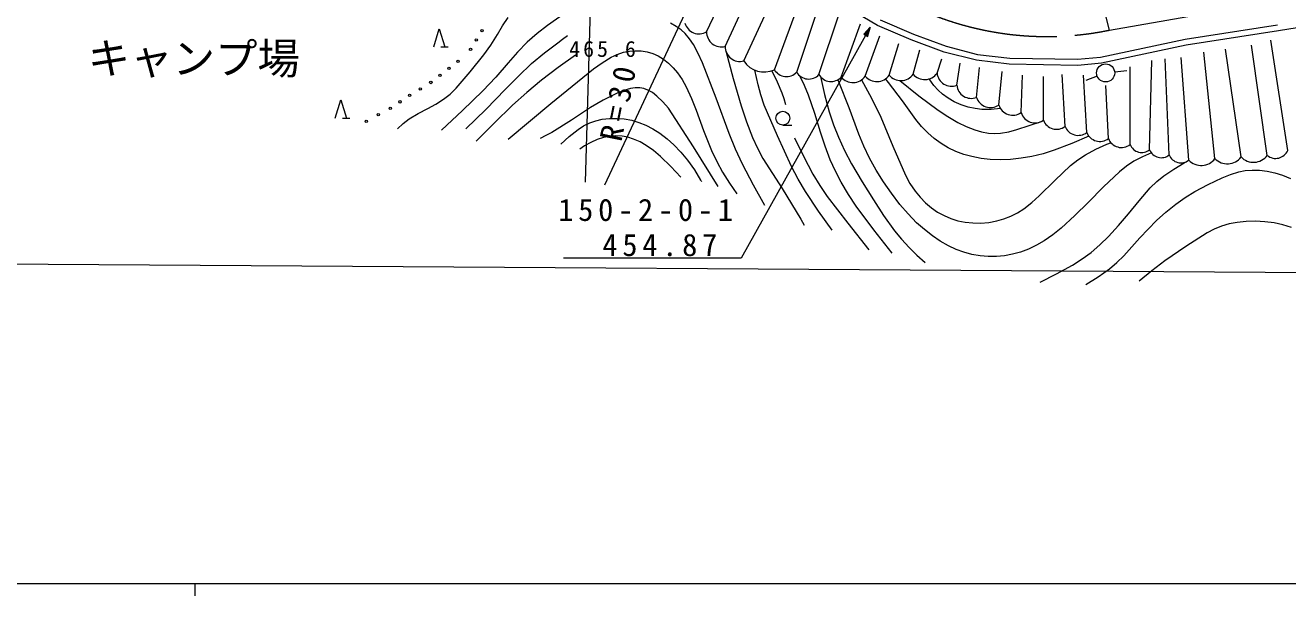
# Model space of a CAD drawing. Units: millimetres, scale not verified. Extents: x 40000 to 680000, y 20000 to 380000.
# Drawn here: x 154002 to 258171, y 204000 to 251062 of the extents above; entities that cross this region are included whole.
import ezdxf
from ezdxf.enums import TextEntityAlignment as Align

# ---------------------------------------------------------------- set-up
doc = ezdxf.new("R2010")
doc.units = ezdxf.units.MM
doc.header["$LTSCALE"] = 1000
doc.linetypes.add('CHAIN', pattern=[18.5, 12, -1.5, 3.5, -1.5])
doc.layers.add('S-SUV', color=7, linetype='Continuous', lineweight=13)
doc.styles.add('ＭＳ ゴシック', font='')
doc.styles.get('ＭＳ ゴシック').set_extended_font_data('MS Gothic')

msp = doc.modelspace()

# ---------------------------------------------------------------- linework, layer by layer
at = {"layer": 'S-SUV'}
for p, q in [((200924, 262912), (200188, 238124)), ((243463, 250660), (240493, 262350)), ((201835, 237902), (212140, 259986)), ((210220, 250517), (212785, 256023)), ((211752, 249320), (214319, 254867)), ((213283, 248122), (216262, 254552)), ((215813, 247398), (218099, 253607)), ((198851, 252289), (197084, 251041)), ((217652, 247194), (219570, 252872)), ((224327, 251054), (221889, 252482)), ((270963, 252720), (257413, 250608)), ((193375, 251014), (193838, 251689)), ((207723, 250964), (207239, 251226)), ((219490, 246990), (221197, 252085)), ((221328, 246786), (222930, 251192)), ((227093, 249865), (224327, 251054)), ((224553, 251501), (227279, 250329)), ((249694, 249911), (257336, 251102)), ((187702, 249283), (188159, 250779)), ((188159, 250779), (188617, 249283)), ((192416, 249431), (192960, 250302)), ((192960, 250302), (193375, 251014)), ((196235, 250373), (195428, 249661)), ((197084, 251041), (196235, 250373)), ((198331, 249912), (198735, 250208)), ((208110, 250691), (207723, 250964)), ((208452, 250375), (208110, 250691)), ((208818, 249942), (208452, 250375)), ((223727, 250891), (213063, 231844)), ((223727, 250891), (223197, 250328)), ((223197, 250328), (223524, 250145)), ((223230, 250331), (223688, 250822)), ((223508, 250175), (223230, 250331)), ((223269, 250341), (223652, 250757)), ((223498, 250213), (223269, 250341)), ((223305, 246869), (224505, 250195)), ((223307, 250352), (223615, 250691)), ((223487, 250252), (223307, 250352)), ((223345, 250363), (223577, 250624)), ((223476, 250290), (223345, 250363)), ((223383, 250374), (223541, 250559)), ((223465, 250328), (223383, 250374)), ((223422, 250385), (223503, 250492)), ((223454, 250366), (223422, 250385)), ((223438, 250376), (223503, 250492)), ((223503, 250492), (223454, 250366)), ((223541, 250559), (223465, 250328)), ((223577, 250624), (223476, 250290)), ((223615, 250691), (223487, 250252)), ((223652, 250757), (223498, 250213)), ((223689, 250824), (223508, 250175)), ((223524, 250145), (223727, 250891)), ((227279, 250329), (229979, 249331)), ((257413, 250608), (249785, 249419)), ((188305, 249283), (188905, 249283)), ((191832, 248610), (192416, 249431)), ((195428, 249661), (194616, 248837)), ((196840, 248784), (197937, 249621)), ((197937, 249621), (198331, 249912)), ((203846, 248928), (204329, 248964)), ((204329, 248964), (204826, 248942)), ((209132, 249478), (208818, 249942)), ((209537, 248732), (209132, 249478)), ((225282, 246953), (226080, 249565)), ((229830, 248853), (227093, 249865)), ((227259, 247036), (227812, 249040)), ((229979, 249331), (232580, 248662)), ((242720, 248427), (249694, 249911)), ((249785, 249419), (242795, 247932)), ((254323, 240195), (253040, 249093)), ((256482, 240325), (255192, 249408)), ((258171, 240733), (256767, 249828)), ((190724, 247226), (191832, 248610)), ((193839, 247963), (192819, 246781)), ((194616, 248837), (193839, 247963)), ((195784, 247902), (196840, 248784)), ((199391, 248594), (197977, 247587)), ((200901, 247471), (201612, 247971)), ((201612, 247971), (202355, 248419)), ((202355, 248419), (202854, 248654)), ((202854, 248654), (203375, 248832)), ((203375, 248832), (203846, 248928)), ((204826, 248942), (205316, 248859)), ((205316, 248859), (205773, 248722)), ((205773, 248722), (206216, 248526)), ((206216, 248526), (206657, 248264)), ((206657, 248264), (207072, 247945)), ((207072, 247945), (207470, 247563)), ((209886, 247963), (209537, 248732)), ((211019, 245050), (209886, 247963)), ((211805, 248940), (212412, 246662)), ((229237, 247120), (229627, 248305)), ((232487, 248169), (229830, 248853)), ((230864, 246117), (231150, 247937)), ((235193, 247842), (232487, 248169)), ((232580, 248662), (235227, 248342)), ((235227, 248342), (240825, 248253)), ((240825, 248253), (242720, 248427)), ((242795, 247932), (240844, 247753)), ((246776, 240789), (246949, 248147)), ((248391, 240362), (248052, 248305)), ((250006, 239935), (249364, 248410)), ((252165, 240065), (251255, 248830)), ((189557, 245866), (190724, 247226)), ((194688, 246866), (195784, 247902)), ((197977, 247587), (196597, 246528)), ((197355, 244597), (200901, 247471)), ((207470, 247563), (207831, 247130)), ((207831, 247130), (208208, 246575)), ((214331, 246753), (214206, 247350)), ((215599, 247310), (216043, 246406)), ((218290, 246097), (217917, 246885)), ((232492, 245115), (232725, 247570)), ((234330, 244483), (234615, 247255)), ((240844, 247753), (235193, 247842)), ((236168, 243852), (236295, 246940)), ((239795, 242720), (239550, 246992)), ((241583, 242218), (241332, 246940)), ((243891, 247214), (244885, 247322)), ((245161, 241216), (245164, 247622)), ((189052, 245383), (189557, 245866)), ((192819, 246781), (191756, 245642)), ((193633, 245785), (194688, 246866)), ((196597, 246528), (195383, 245517)), ((203929, 245840), (203389, 245679)), ((204328, 245903), (203929, 245840)), ((204709, 245903), (204328, 245903)), ((205052, 245840), (204709, 245903)), ((205374, 245720), (205052, 245840)), ((208208, 246575), (208539, 245981)), ((208539, 245981), (208969, 245032)), ((212412, 246662), (213077, 244404)), ((214465, 246158), (214331, 246753)), ((214694, 245312), (214465, 246158)), ((216043, 246406), (216430, 245479)), ((218624, 245297), (218290, 246097)), ((219611, 246821), (219943, 245358)), ((221105, 246486), (221067, 246578)), ((221143, 246394), (221105, 246486)), ((221993, 244248), (221143, 246394)), ((223001, 246560), (223823, 245038)), ((225110, 246481), (224977, 246643)), ((225236, 246327), (225110, 246481)), ((226382, 244828), (225236, 246327)), ((226169, 246501), (227730, 245250)), ((228785, 246361), (228589, 246640)), ((228983, 246097), (228785, 246361)), ((229315, 245714), (228983, 246097)), ((238006, 243221), (238027, 246835)), ((242445, 246865), (241511, 246507)), ((243372, 241717), (243169, 246100)), ((179584, 243405), (180042, 244901)), ((180042, 244901), (180499, 243405)), ((187887, 244552), (188517, 244954)), ((188517, 244954), (189052, 245383)), ((191756, 245642), (190076, 244018)), ((192003, 244119), (193633, 245785)), ((195383, 245517), (194209, 244462)), ((201696, 244877), (200637, 244281)), ((202841, 245452), (201696, 244877)), ((203389, 245679), (202841, 245452)), ((205760, 245501), (205374, 245720)), ((206126, 245222), (205760, 245501)), ((206619, 244748), (206126, 245222)), ((208969, 245032), (209349, 244046)), ((212090, 242132), (211019, 245050)), ((214981, 244483), (214694, 245312)), ((216430, 245479), (216591, 245007)), ((216591, 245007), (216740, 244531)), ((219152, 243780), (218624, 245297)), ((219943, 245358), (220333, 243911)), ((223823, 245038), (224595, 243483)), ((227482, 243291), (226382, 244828)), ((227730, 245250), (229322, 244052)), ((229691, 245373), (229315, 245714)), ((230162, 245036), (229691, 245373)), ((230661, 244752), (230162, 245036)), ((185672, 243338), (186424, 243790)), ((186424, 243790), (187222, 244199)), ((187222, 244199), (187887, 244552)), ((190076, 244018), (188359, 242415)), ((190342, 242507), (192003, 244119)), ((194209, 244462), (192697, 242994)), ((193847, 241677), (197355, 244597)), ((200637, 244281), (199080, 243232)), ((207065, 244234), (206619, 244748)), ((209145, 241022), (207065, 244234)), ((209349, 244046), (209959, 242373)), ((213077, 244404), (213516, 243098)), ((216073, 241932), (214981, 244483)), ((219620, 242253), (219152, 243780)), ((220333, 243911), (220688, 242860)), ((222787, 242077), (221993, 244248)), ((229322, 244052), (230120, 243522)), ((231225, 244500), (230661, 244752)), ((231800, 244309), (231225, 244500)), ((232369, 244183), (231800, 244309)), ((232935, 244119), (232369, 244183)), ((233702, 244125), (232935, 244119)), ((234470, 244192), (233702, 244125)), ((180188, 243405), (180788, 243405)), ((184716, 242507), (185174, 242946)), ((185174, 242946), (185672, 243338)), ((192697, 242994), (191218, 241492)), ((199080, 243232), (197459, 242214)), ((199610, 242468), (200077, 242766)), ((200077, 242766), (200580, 243014)), ((200580, 243014), (201077, 243187)), ((201077, 243187), (201606, 243305)), ((201606, 243305), (202199, 243373)), ((202199, 243373), (202808, 243381)), ((202808, 243381), (203431, 243330)), ((203431, 243330), (204044, 243219)), ((204044, 243219), (204631, 243053)), ((204631, 243053), (205209, 242826)), ((205209, 242826), (205797, 242520)), ((213516, 243098), (214014, 241809)), ((216509, 242816), (217255, 242816)), ((220688, 242860), (221100, 241829)), ((224595, 243483), (225579, 241079)), ((227957, 242715), (227482, 243291)), ((228472, 242184), (227957, 242715)), ((230120, 243522), (230955, 243041)), ((230955, 243041), (231639, 242707)), ((235808, 242464), (236831, 242792)), ((236831, 242792), (237847, 243130)), ((196969, 241965), (196475, 241723)), ((197459, 242214), (196969, 241965)), ((198182, 241262), (198878, 241890)), ((198878, 241890), (199610, 242468)), ((201703, 241797), (201200, 241641)), ((202223, 241894), (201703, 241797)), ((202739, 241930), (202223, 241894)), ((203243, 241904), (202739, 241930)), ((203727, 241819), (203243, 241904)), ((204195, 241675), (203727, 241819)), ((204728, 241441), (204195, 241675)), ((205797, 242520), (206363, 242158)), ((206363, 242158), (206959, 241699)), ((206959, 241699), (207525, 241187)), ((209959, 242373), (210628, 240717)), ((212610, 240852), (212090, 242132)), ((214014, 241809), (214410, 240935)), ((217215, 239419), (216073, 241932)), ((217478, 241764), (218207, 240255)), ((219993, 241096), (219620, 242253)), ((221100, 241829), (221611, 240722)), ((223193, 241080), (222787, 242077)), ((229005, 241726), (228472, 242184)), ((229568, 241319), (229005, 241726)), ((231639, 242707), (232350, 242427)), ((232350, 242427), (232913, 242265)), ((232913, 242265), (233483, 242163)), ((233483, 242163), (233976, 242132)), ((233976, 242132), (234479, 242162)), ((234479, 242162), (235147, 242283)), ((235147, 242283), (235808, 242464)), ((241763, 241908), (240343, 241303)), ((199950, 240977), (199750, 240847)), ((200152, 241105), (199950, 240977)), ((200661, 241399), (200152, 241105)), ((201200, 241641), (200661, 241399)), ((205237, 241151), (204728, 241441)), ((205849, 240721), (205237, 241151)), ((206419, 240248), (205849, 240721)), ((207525, 241187), (208105, 240579)), ((211186, 237757), (209145, 241022)), ((210628, 240717), (211058, 239814)), ((213180, 239607), (212610, 240852)), ((214410, 240935), (214864, 240081)), ((220421, 239964), (219993, 241096)), ((221611, 240722), (222181, 239634)), ((223653, 240109), (223193, 241080)), ((225579, 241079), (226624, 238688)), ((230165, 240962), (229568, 241319)), ((230790, 240659), (230165, 240962)), ((231446, 240412), (230790, 240659)), ((238895, 240753), (237981, 240466)), ((240343, 241303), (238895, 240753)), ((241472, 240364), (242341, 240830)), ((242341, 240830), (243253, 241251)), ((243253, 241251), (243409, 241321)), ((243409, 241321), (243566, 241390)), ((207279, 239416), (206419, 240248)), ((208105, 240579), (208645, 239925)), ((208645, 239925), (209210, 239129)), ((211058, 239814), (211541, 238939)), ((214077, 237880), (213180, 239607)), ((214864, 240081), (216451, 237582)), ((218207, 240255), (218991, 238770)), ((220844, 239024), (220421, 239964)), ((222181, 239634), (223052, 238139)), ((224205, 239116), (223653, 240109)), ((232113, 240225), (231446, 240412)), ((232864, 240080), (232113, 240225)), ((233625, 239994), (232864, 240080)), ((234461, 239963), (233625, 239994)), ((235295, 239992), (234461, 239963)), ((236182, 240086), (235295, 239992)), ((237050, 240238), (236182, 240086)), ((237981, 240466), (237050, 240238)), ((240258, 239492), (240844, 239950)), ((240844, 239950), (241472, 240364)), ((245482, 239848), (244873, 239436)), ((246185, 240221), (245482, 239848)), ((246917, 240542), (246185, 240221)), ((248766, 239193), (249627, 239708)), ((249627, 239708), (249784, 239798)), ((249784, 239798), (249950, 239893)), ((208096, 238541), (207279, 239416)), ((209210, 239129), (209731, 238292)), ((211541, 238939), (212107, 238043)), ((217774, 238363), (217215, 239419)), ((218991, 238770), (219552, 237840)), ((221321, 238110), (220844, 239024)), ((224807, 238157), (224205, 239116)), ((226624, 238688), (227003, 238017)), ((238948, 238267), (240258, 239492)), ((244287, 238967), (242971, 237723)), ((244873, 239436), (244287, 238967)), ((247372, 238161), (247953, 238638)), ((247953, 238638), (248766, 239193)), ((252770, 238486), (253438, 238756)), ((253438, 238756), (254122, 238966)), ((254122, 238966), (254670, 239072)), ((254670, 239072), (255229, 239118)), ((255229, 239118), (255842, 239106)), ((255842, 239106), (256464, 239033)), ((256464, 239033), (257106, 238895)), ((257106, 238895), (257739, 238697)), ((257739, 238697), (258389, 238429)), ((209731, 238292), (209767, 238232)), ((209767, 238232), (209803, 238172)), ((212107, 238043), (212708, 237157)), ((215024, 236189), (214077, 237880)), ((216451, 237582), (217984, 235055)), ((218382, 237344), (217774, 238363)), ((219552, 237840), (220169, 236933)), ((221924, 237110), (221321, 238110)), ((223052, 238139), (223982, 236664)), ((225468, 237200), (224807, 238157)), ((227003, 238017), (227438, 237369)), ((237667, 236987), (238948, 238267)), ((242971, 237723), (241698, 236438)), ((245904, 236589), (246831, 237637)), ((246831, 237637), (247372, 238161)), ((250504, 237337), (251615, 237935)), ((251615, 237935), (252770, 238486)), ((219448, 235735), (218382, 237344)), ((220169, 236933), (221877, 234725)), ((222572, 236151), (221924, 237110)), ((223982, 236664), (224829, 235371)), ((226174, 236283), (225468, 237200)), ((227438, 237369), (227842, 236867)), ((227842, 236867), (228291, 236407)), ((237049, 236428), (237667, 236987)), ((245021, 235498), (245904, 236589)), ((248941, 236310), (249706, 236849)), ((249706, 236849), (250504, 237337)), ((220568, 234155), (219448, 235735)), ((224027, 234185), (222572, 236151)), ((226840, 235511), (226174, 236283)), ((227553, 234776), (226840, 235511)), ((228291, 236407), (228768, 236005)), ((228768, 236005), (229282, 235650)), ((229282, 235650), (229812, 235355)), ((235329, 235304), (235877, 235586)), ((235877, 235586), (236404, 235926)), ((236404, 235926), (237049, 236428)), ((241698, 236438), (240613, 235366)), ((244216, 234539), (245021, 235498)), ((247341, 234955), (248122, 235656)), ((248122, 235656), (248941, 236310)), ((217984, 235055), (218123, 234812)), ((218123, 234812), (218262, 234570)), ((221877, 234725), (223611, 232541)), ((224829, 235371), (225723, 234115)), ((228188, 234203), (227553, 234776)), ((229812, 235355), (230369, 235116)), ((230369, 235116), (230945, 234939)), ((230945, 234939), (231545, 234817)), ((231545, 234817), (232186, 234752)), ((232186, 234752), (232833, 234746)), ((232833, 234746), (233502, 234803)), ((233502, 234803), (234162, 234920)), ((234162, 234920), (234753, 235082)), ((234753, 235082), (235329, 235304)), ((240613, 235366), (239476, 234327)), ((243371, 233625), (244216, 234539)), ((245968, 233512), (247341, 234955)), ((252696, 234491), (252096, 234251)), ((253338, 234674), (252696, 234491)), ((253988, 234797), (253338, 234674)), ((254751, 234875), (253988, 234797)), ((255509, 234892), (254751, 234875)), ((256285, 234851), (255509, 234892)), ((257053, 234751), (256285, 234851)), ((257777, 234596), (257053, 234751)), ((258473, 234386), (257777, 234596)), ((225524, 232264), (224027, 234185)), ((225723, 234115), (226301, 233403)), ((226301, 233403), (226930, 232724)), ((228851, 233684), (228188, 234203)), ((229498, 233247), (228851, 233684)), ((238798, 233786), (238074, 233287)), ((239476, 234327), (238798, 233786)), ((242673, 232952), (243371, 233625)), ((244641, 232027), (245968, 233512)), ((251510, 233950), (249758, 232819)), ((252096, 234251), (251510, 233950)), ((226930, 232724), (227575, 232097)), ((230178, 232861), (229498, 233247)), ((230799, 232572), (230178, 232861)), ((231441, 232338), (230799, 232572)), ((232112, 232157), (231441, 232338)), ((236132, 232356), (235454, 232165)), ((236781, 232602), (236132, 232356)), ((237441, 232918), (236781, 232602)), ((238074, 233287), (237441, 232918)), ((241196, 231781), (241939, 232327)), ((241939, 232327), (242673, 232952)), ((249758, 232819), (248041, 231638)), ((85932, 231831), (274662, 230560)), ((213063, 231844), (198424, 231844)), ((227575, 232097), (228245, 231480)), ((232795, 232035), (232112, 232157)), ((233466, 231975), (232795, 232035)), ((234139, 231976), (233466, 231975)), ((234801, 232041), (234139, 231976)), ((235454, 232165), (234801, 232041)), ((239098, 230550), (240417, 231283)), ((240417, 231283), (241196, 231781)), ((243475, 230978), (244078, 231480)), ((244078, 231480), (244641, 232027)), ((248041, 231638), (246961, 230816)), ((237743, 229866), (239098, 230550)), ((241524, 229682), (242520, 230307)), ((242520, 230307), (243475, 230978)), ((246961, 230816), (245905, 229958)), ((40000, 205000), (579000, 205000)), ((168000, 205000), (168000, 204000))]:
    msp.add_line(p, q, dxfattribs=at)
at = {"layer": 'S-SUV', "linetype": 'CHAIN'}
msp.add_line((243463, 250660), (260442, 253600), dxfattribs=at)
at = {"layer": 'S-SUV'}
for centre, radius in [((191695, 250607), 99.5), ((190743, 249084), 99.5), ((191219, 249846), 99.5), ((189715, 248094), 99.5), ((188217, 246926), 99.5), ((188966, 247510), 99.5), ((243145, 247133), 746), ((186592, 245809), 99.5), ((187468, 246342), 99.5), ((184916, 244743), 99.5), ((185716, 245276), 99.5), ((183127, 243677), 99.5), ((184117, 244210), 99.5), ((216509, 243390), 574), ((182136, 243143), 99.5)]:
    msp.add_circle(centre, radius, dxfattribs=at)
at = {"layer": 'S-SUV', "linetype": 'CHAIN'}
msp.add_arc((238285, 275772), 25640, 245.02881, 281.651, dxfattribs=at)
at = {"layer": 'S-SUV'}
for centre, radius, start, end in [((209600, 251548), 1202, 194.76044, 301.02063), ((211435, 250493), 1215, 178.85095, 285.11115), ((212967, 249295), 1215, 178.85095, 285.11115), ((214956, 249184), 1981, 212.41473, 295.64282), ((216809, 247985), 1156, 210.52966, 316.78992), ((218647, 247781), 1156, 210.52966, 316.78992), ((220485, 247577), 1156, 210.52966, 316.78992), ((224262, 247652), 1237, 219.28937, 325.54962), ((226240, 247736), 1237, 219.28937, 325.54962), ((228217, 247819), 1237, 219.28937, 325.54962), ((230427, 247229), 1195, 185.23865, 291.49884), ((222285, 247569), 1237, 219.28937, 325.54962), ((232054, 246226), 1195, 185.23865, 291.49884), ((233648, 245488), 1215, 197.91565, 304.17584), ((235486, 244857), 1215, 197.91565, 304.17584), ((237324, 244226), 1215, 197.91565, 304.17584), ((239089, 243641), 1161, 201.21307, 307.47327), ((240877, 243140), 1161, 201.21307, 307.47327), ((242666, 242639), 1161, 201.21307, 307.47327), ((244454, 242137), 1161, 201.21307, 307.47327), ((246128, 241608), 1044, 202.06152, 308.32172), ((247743, 241181), 1044, 202.06152, 308.32172), ((257173, 241162), 1086, 230.46082, 336.72107), ((249359, 240754), 1044, 202.06152, 308.32172), ((251030, 240917), 1419, 223.80988, 323.0813), ((253189, 241047), 1419, 223.80988, 323.0813), ((255347, 241177), 1419, 223.80988, 323.0813)]:
    msp.add_arc(centre, radius, start, end, dxfattribs=at)

# ---------------------------------------------------------------- texts
at = {"layer": 'S-SUV', "style": 'ＭＳ ゴシック'}
msp.add_text('キャンプ場', height=2566, rotation=359.9, dxfattribs=at).set_placement((159156, 246291), align=Align.BOTTOM_LEFT)
at = {"layer": 'S-SUV', "attachment_point": 7, "style": 'ＭＳ ゴシック'}
for s, insert, char_height, rotation in [('\\T1.28;465.6', (198884, 248436), 1320, 359.9), ('\\T1.32;R=30', (203215, 241380), 1833, 78.6)]:
    msp.add_mtext(s, dxfattribs=dict(at, insert=insert, char_height=char_height, rotation=rotation))
at = {"layer": 'S-SUV', "char_height": 1833, "attachment_point": 7, "style": 'ＭＳ ゴシック'}
for s, insert in [('\\T1.32;150-2-0-1', (197981, 234888)), ('\\T1.32;454.87', (201624, 231991))]:
    msp.add_mtext(s, dxfattribs=dict(at, insert=insert))

doc.saveas('drawing.dxf')
